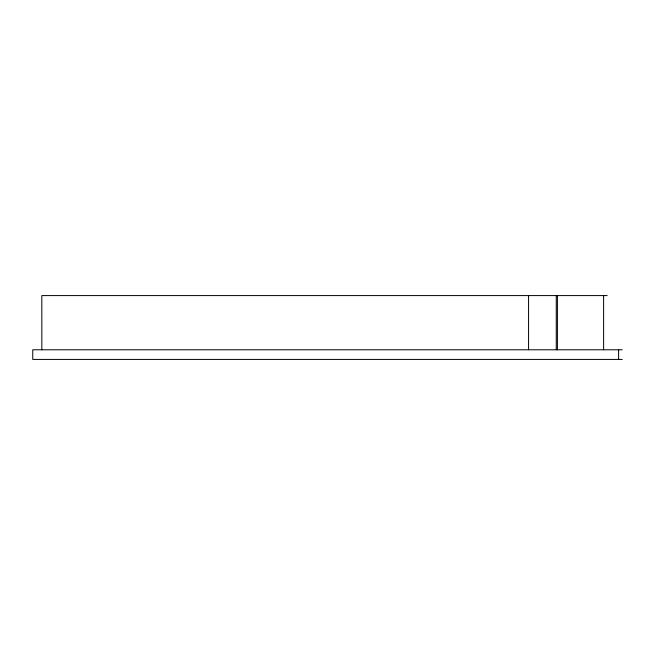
<?xml version="1.0" encoding="UTF-8"?>
<svg xmlns="http://www.w3.org/2000/svg" width="655" height="655" viewBox="0 0 655 655"><rect width="100%" height="100%" fill="white"/><g stroke="black" fill="none" stroke-linecap="round" stroke-linejoin="round"><path stroke-width="0.98" d="M607.185 295.585L41.822 295.585L41.838 349.778M622.25 349.778L32.75 349.778L32.75 359.415L622.25 359.415M618.615 349.778L618.615 359.415M603.615 295.585L603.615 349.778M557.405 295.585L557.405 349.778M556.259 295.585L556.259 349.778M528.569 295.585L528.569 349.778"/></g></svg>
